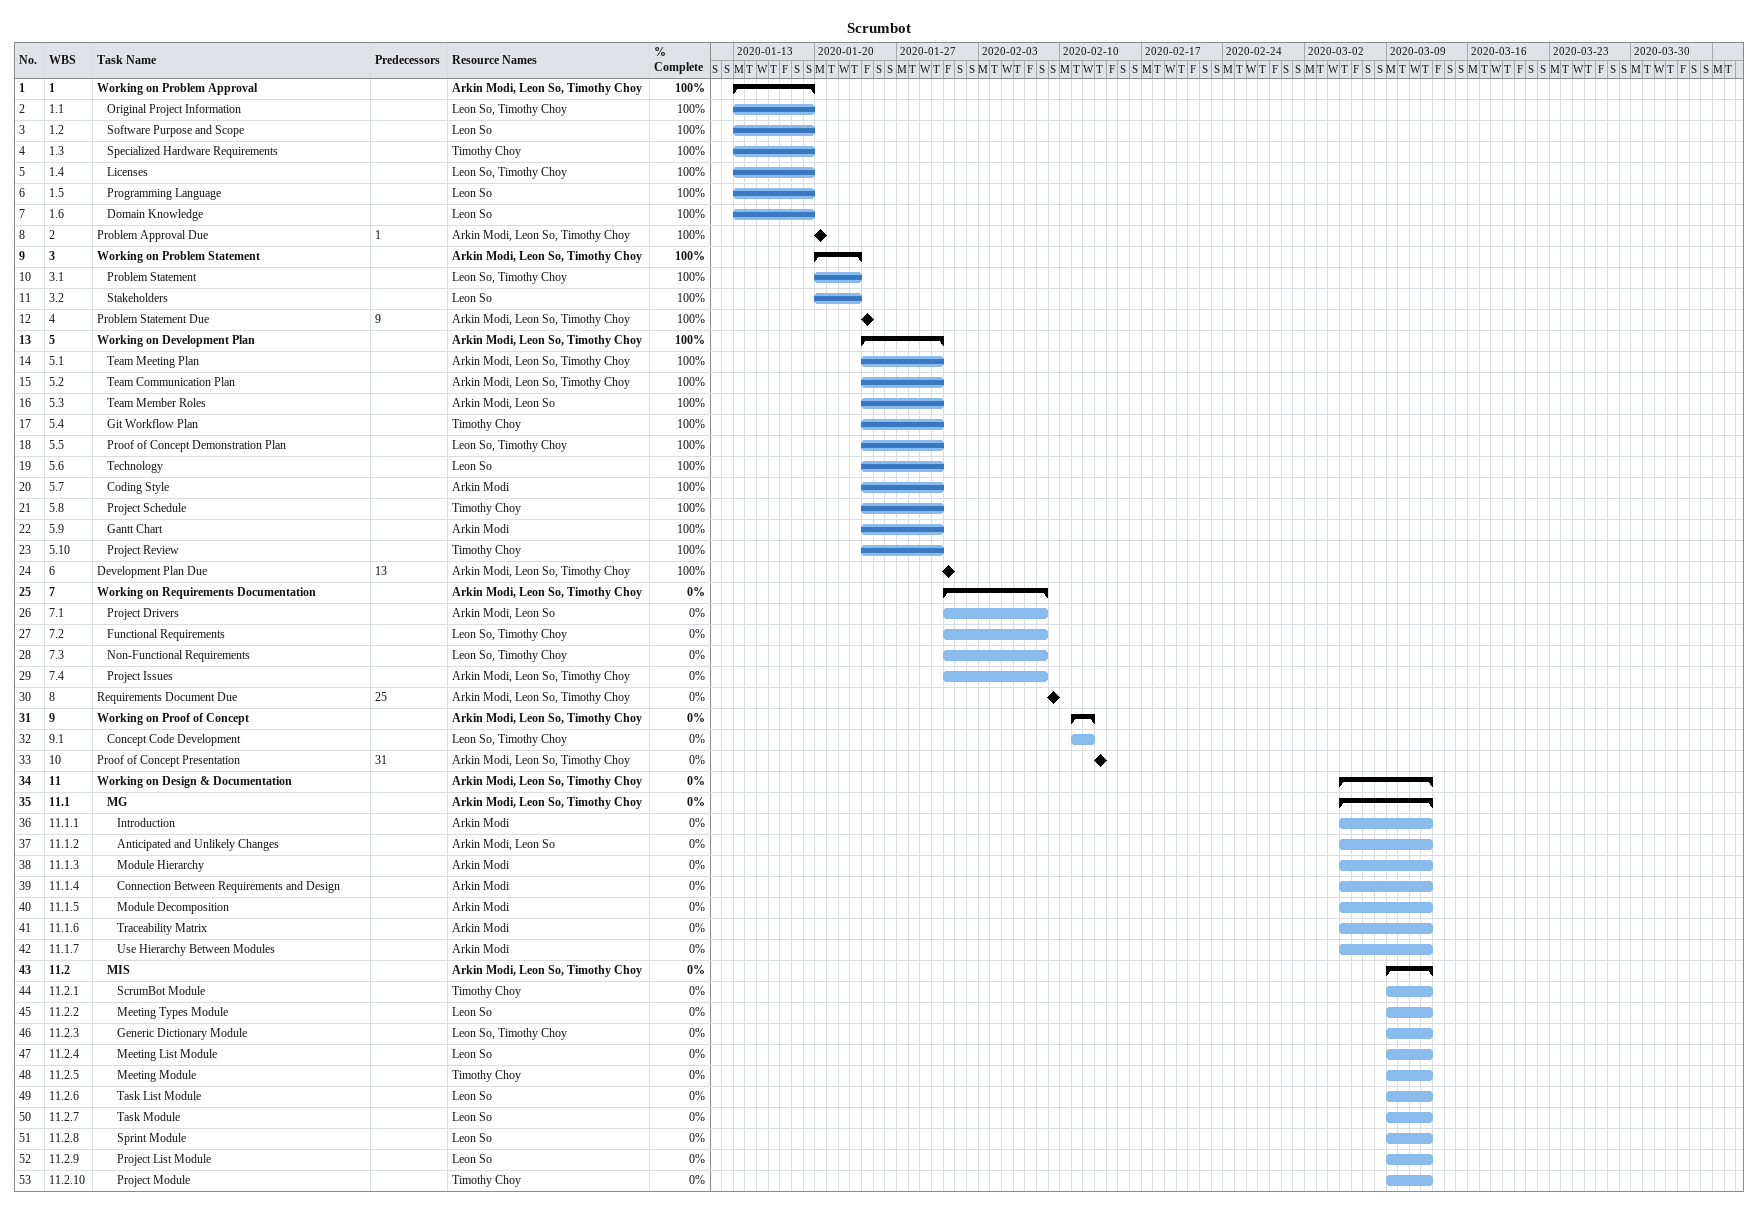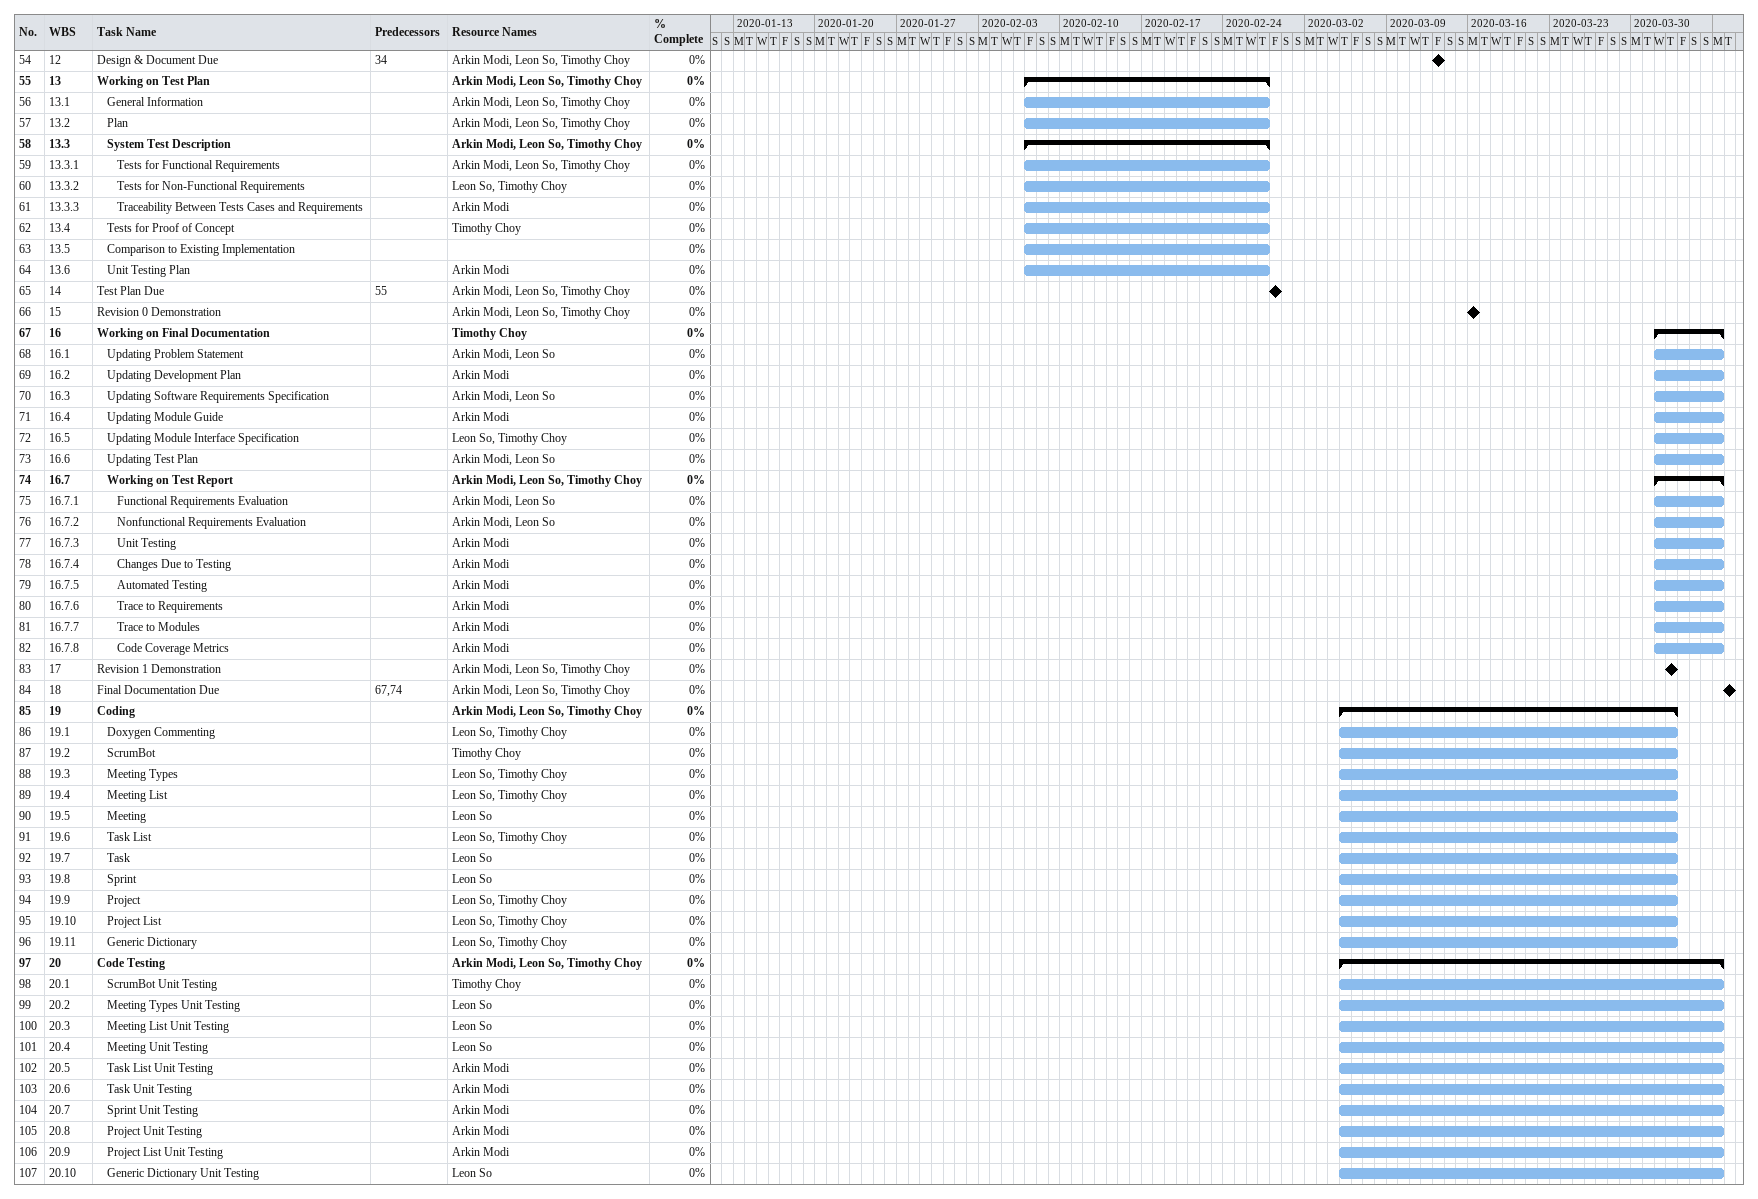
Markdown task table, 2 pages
Scrumbot

| ID | WBS | Task | Start | Finish | Predecessors | Resources | % complete |
|---|---|---|---|---|---|---|---|
| 1 | 1 | **Working on Problem Approval** | 2020-01-13 | 2020-01-19 |  | Arkin Modi, Leon So, Timothy Choy | 100 |
| 2 | 1.1 | Original Project Information | 2020-01-13 | 2020-01-19 |  | Leon So, Timothy Choy | 100 |
| 3 | 1.2 | Software Purpose and Scope | 2020-01-13 | 2020-01-19 |  | Leon So | 100 |
| 4 | 1.3 | Specialized Hardware Requirements | 2020-01-13 | 2020-01-19 |  | Timothy Choy | 100 |
| 5 | 1.4 | Licenses | 2020-01-13 | 2020-01-19 |  | Leon So, Timothy Choy | 100 |
| 6 | 1.5 | Programming Language | 2020-01-13 | 2020-01-19 |  | Leon So | 100 |
| 7 | 1.6 | Domain Knowledge | 2020-01-13 | 2020-01-19 |  | Leon So | 100 |
| 8 | 2 | Problem Approval Due (milestone) | 2020-01-20 | 2020-01-20 | 1 | Arkin Modi, Leon So, Timothy Choy | 100 |
| 9 | 3 | **Working on Problem Statement** | 2020-01-20 | 2020-01-23 |  | Arkin Modi, Leon So, Timothy Choy | 100 |
| 10 | 3.1 | Problem Statement | 2020-01-20 | 2020-01-23 |  | Leon So, Timothy Choy | 100 |
| 11 | 3.2 | Stakeholders | 2020-01-20 | 2020-01-23 |  | Leon So | 100 |
| 12 | 4 | Problem Statement Due (milestone) | 2020-01-24 | 2020-01-24 | 9 | Arkin Modi, Leon So, Timothy Choy | 100 |
| 13 | 5 | **Working on Development Plan** | 2020-01-24 | 2020-01-30 |  | Arkin Modi, Leon So, Timothy Choy | 100 |
| 14 | 5.1 | Team Meeting Plan | 2020-01-24 | 2020-01-30 |  | Arkin Modi, Leon So, Timothy Choy | 100 |
| 15 | 5.2 | Team Communication Plan | 2020-01-24 | 2020-01-30 |  | Arkin Modi, Leon So, Timothy Choy | 100 |
| 16 | 5.3 | Team Member Roles | 2020-01-24 | 2020-01-30 |  | Arkin Modi, Leon So | 100 |
| 17 | 5.4 | Git Workflow Plan | 2020-01-24 | 2020-01-30 |  | Timothy Choy | 100 |
| 18 | 5.5 | Proof of Concept Demonstration Plan | 2020-01-24 | 2020-01-30 |  | Leon So, Timothy Choy | 100 |
| 19 | 5.6 | Technology | 2020-01-24 | 2020-01-30 |  | Leon So | 100 |
| 20 | 5.7 | Coding Style | 2020-01-24 | 2020-01-30 |  | Arkin Modi | 100 |
| 21 | 5.8 | Project Schedule | 2020-01-24 | 2020-01-30 |  | Timothy Choy | 100 |
| 22 | 5.9 | Gantt Chart | 2020-01-24 | 2020-01-30 |  | Arkin Modi | 100 |
| 23 | 5.10 | Project Review | 2020-01-24 | 2020-01-30 |  | Timothy Choy | 100 |
| 24 | 6 | Development Plan Due (milestone) | 2020-01-31 | 2020-01-31 | 13 | Arkin Modi, Leon So, Timothy Choy | 100 |
| 25 | 7 | **Working on Requirements Documentation** | 2020-01-31 | 2020-02-08 |  | Arkin Modi, Leon So, Timothy Choy | 0 |
| 26 | 7.1 | Project Drivers | 2020-01-31 | 2020-02-08 |  | Arkin Modi, Leon So | 0 |
| 27 | 7.2 | Functional Requirements | 2020-01-31 | 2020-02-08 |  | Leon So, Timothy Choy | 0 |
| 28 | 7.3 | Non-Functional Requirements | 2020-01-31 | 2020-02-08 |  | Leon So, Timothy Choy | 0 |
| 29 | 7.4 | Project Issues | 2020-01-31 | 2020-02-08 |  | Arkin Modi, Leon So, Timothy Choy | 0 |
| 30 | 8 | Requirements Document Due (milestone) | 2020-02-09 | 2020-02-09 | 25 | Arkin Modi, Leon So, Timothy Choy | 0 |
| 31 | 9 | **Working on Proof of Concept** | 2020-02-11 | 2020-02-12 |  | Arkin Modi, Leon So, Timothy Choy | 0 |
| 32 | 9.1 | Concept Code Development | 2020-02-11 | 2020-02-12 |  | Leon So, Timothy Choy | 0 |
| 33 | 10 | Proof of Concept Presentation (milestone) | 2020-02-13 | 2020-02-13 | 31 | Arkin Modi, Leon So, Timothy Choy | 0 |
| 34 | 11 | **Working on Design & Documentation** | 2020-03-05 | 2020-03-12 |  | Arkin Modi, Leon So, Timothy Choy | 0 |
| 35 | 11.1 | **MG** | 2020-03-05 | 2020-03-12 |  | Arkin Modi, Leon So, Timothy Choy | 0 |
| 36 | 11.1.1 | Introduction | 2020-03-05 | 2020-03-12 |  | Arkin Modi | 0 |
| 37 | 11.1.2 | Anticipated and Unlikely Changes | 2020-03-05 | 2020-03-12 |  | Arkin Modi, Leon So | 0 |
| 38 | 11.1.3 | Module Hierarchy | 2020-03-05 | 2020-03-12 |  | Arkin Modi | 0 |
| 39 | 11.1.4 | Connection Between Requirements and Design | 2020-03-05 | 2020-03-12 |  | Arkin Modi | 0 |
| 40 | 11.1.5 | Module Decomposition | 2020-03-05 | 2020-03-12 |  | Arkin Modi | 0 |
| 41 | 11.1.6 | Traceability Matrix | 2020-03-05 | 2020-03-12 |  | Arkin Modi | 0 |
| 42 | 11.1.7 | Use Hierarchy Between Modules | 2020-03-05 | 2020-03-12 |  | Arkin Modi | 0 |
| 43 | 11.2 | **MIS** | 2020-03-09 | 2020-03-12 |  | Arkin Modi, Leon So, Timothy Choy | 0 |
| 44 | 11.2.1 | ScrumBot Module | 2020-03-09 | 2020-03-12 |  | Timothy Choy | 0 |
| 45 | 11.2.2 | Meeting Types Module | 2020-03-09 | 2020-03-12 |  | Leon So | 0 |
| 46 | 11.2.3 | Generic Dictionary Module | 2020-03-09 | 2020-03-12 |  | Leon So, Timothy Choy | 0 |
| 47 | 11.2.4 | Meeting List Module | 2020-03-09 | 2020-03-12 |  | Leon So | 0 |
| 48 | 11.2.5 | Meeting Module | 2020-03-09 | 2020-03-12 |  | Timothy Choy | 0 |
| 49 | 11.2.6 | Task List Module | 2020-03-09 | 2020-03-12 |  | Leon So | 0 |
| 50 | 11.2.7 | Task Module | 2020-03-09 | 2020-03-12 |  | Leon So | 0 |
| 51 | 11.2.8 | Sprint Module | 2020-03-09 | 2020-03-12 |  | Leon So | 0 |
| 52 | 11.2.9 | Project List Module | 2020-03-09 | 2020-03-12 |  | Leon So | 0 |
| 53 | 11.2.10 | Project Module | 2020-03-09 | 2020-03-12 |  | Timothy Choy | 0 |
| 54 | 12 | Design & Document Due (milestone) | 2020-03-13 | 2020-03-13 | 34 | Arkin Modi, Leon So, Timothy Choy | 0 |
| 55 | 13 | **Working on Test Plan** | 2020-02-07 | 2020-02-27 |  | Arkin Modi, Leon So, Timothy Choy | 0 |
| 56 | 13.1 | General Information | 2020-02-07 | 2020-02-27 |  | Arkin Modi, Leon So, Timothy Choy | 0 |
| 57 | 13.2 | Plan | 2020-02-07 | 2020-02-27 |  | Arkin Modi, Leon So, Timothy Choy | 0 |
| 58 | 13.3 | **System Test Description** | 2020-02-07 | 2020-02-27 |  | Arkin Modi, Leon So, Timothy Choy | 0 |
| 59 | 13.3.1 | Tests for Functional Requirements | 2020-02-07 | 2020-02-27 |  | Arkin Modi, Leon So, Timothy Choy | 0 |
| 60 | 13.3.2 | Tests for Non-Functional Requirements | 2020-02-07 | 2020-02-27 |  | Leon So, Timothy Choy | 0 |
| 61 | 13.3.3 | Traceability Between Tests Cases and Requirements | 2020-02-07 | 2020-02-27 |  | Arkin Modi | 0 |
| 62 | 13.4 | Tests for Proof of Concept | 2020-02-07 | 2020-02-27 |  | Timothy Choy | 0 |
| 63 | 13.5 | Comparison to Existing Implementation | 2020-02-07 | 2020-02-27 |  |  | 0 |
| 64 | 13.6 | Unit Testing Plan | 2020-02-07 | 2020-02-27 |  | Arkin Modi | 0 |
| 65 | 14 | Test Plan Due (milestone) | 2020-02-28 | 2020-02-28 | 55 | Arkin Modi, Leon So, Timothy Choy | 0 |
| 66 | 15 | Revision 0 Demonstration (milestone) | 2020-03-16 | 2020-03-16 |  | Arkin Modi, Leon So, Timothy Choy | 0 |
| 67 | 16 | **Working on Final Documentation** | 2020-04-01 | 2020-04-06 |  | Timothy Choy | 0 |
| 68 | 16.1 | Updating Problem Statement | 2020-04-01 | 2020-04-06 |  | Arkin Modi, Leon So | 0 |
| 69 | 16.2 | Updating Development Plan | 2020-04-01 | 2020-04-06 |  | Arkin Modi | 0 |
| 70 | 16.3 | Updating Software Requirements Specification | 2020-04-01 | 2020-04-06 |  | Arkin Modi, Leon So | 0 |
| 71 | 16.4 | Updating Module Guide | 2020-04-01 | 2020-04-06 |  | Arkin Modi | 0 |
| 72 | 16.5 | Updating Module Interface Specification | 2020-04-01 | 2020-04-06 |  | Leon So, Timothy Choy | 0 |
| 73 | 16.6 | Updating Test Plan | 2020-04-01 | 2020-04-06 |  | Arkin Modi, Leon So | 0 |
| 74 | 16.7 | **Working on Test Report** | 2020-04-01 | 2020-04-06 |  | Arkin Modi, Leon So, Timothy Choy | 0 |
| 75 | 16.7.1 | Functional Requirements Evaluation | 2020-04-01 | 2020-04-06 |  | Arkin Modi, Leon So | 0 |
| 76 | 16.7.2 | Nonfunctional Requirements Evaluation | 2020-04-01 | 2020-04-06 |  | Arkin Modi, Leon So | 0 |
| 77 | 16.7.3 | Unit Testing | 2020-04-01 | 2020-04-06 |  | Arkin Modi | 0 |
| 78 | 16.7.4 | Changes Due to Testing | 2020-04-01 | 2020-04-06 |  | Arkin Modi | 0 |
| 79 | 16.7.5 | Automated Testing | 2020-04-01 | 2020-04-06 |  | Arkin Modi | 0 |
| 80 | 16.7.6 | Trace to Requirements | 2020-04-01 | 2020-04-06 |  | Arkin Modi | 0 |
| 81 | 16.7.7 | Trace to Modules | 2020-04-01 | 2020-04-06 |  | Arkin Modi | 0 |
| 82 | 16.7.8 | Code Coverage Metrics | 2020-04-01 | 2020-04-06 |  | Arkin Modi | 0 |
| 83 | 17 | Revision 1 Demonstration (milestone) | 2020-04-02 | 2020-04-02 |  | Arkin Modi, Leon So, Timothy Choy | 0 |
| 84 | 18 | Final Documentation Due (milestone) | 2020-04-07 | 2020-04-07 | 67, 74 | Arkin Modi, Leon So, Timothy Choy | 0 |
| 85 | 19 | **Coding** | 2020-03-05 | 2020-04-02 |  | Arkin Modi, Leon So, Timothy Choy | 0 |
| 86 | 19.1 | Doxygen Commenting | 2020-03-05 | 2020-04-02 |  | Leon So, Timothy Choy | 0 |
| 87 | 19.2 | ScrumBot | 2020-03-05 | 2020-04-02 |  | Timothy Choy | 0 |
| 88 | 19.3 | Meeting Types | 2020-03-05 | 2020-04-02 |  | Leon So, Timothy Choy | 0 |
| 89 | 19.4 | Meeting List | 2020-03-05 | 2020-04-02 |  | Leon So, Timothy Choy | 0 |
| 90 | 19.5 | Meeting | 2020-03-05 | 2020-04-02 |  | Leon So | 0 |
| 91 | 19.6 | Task List | 2020-03-05 | 2020-04-02 |  | Leon So, Timothy Choy | 0 |
| 92 | 19.7 | Task | 2020-03-05 | 2020-04-02 |  | Leon So | 0 |
| 93 | 19.8 | Sprint | 2020-03-05 | 2020-04-02 |  | Leon So | 0 |
| 94 | 19.9 | Project | 2020-03-05 | 2020-04-02 |  | Leon So, Timothy Choy | 0 |
| 95 | 19.10 | Project List | 2020-03-05 | 2020-04-02 |  | Leon So, Timothy Choy | 0 |
| 96 | 19.11 | Generic Dictionary | 2020-03-05 | 2020-04-02 |  | Leon So, Timothy Choy | 0 |
| 97 | 20 | **Code Testing** | 2020-03-05 | 2020-04-06 |  | Arkin Modi, Leon So, Timothy Choy | 0 |
| 98 | 20.1 | ScrumBot Unit Testing | 2020-03-05 | 2020-04-06 |  | Timothy Choy | 0 |
| 99 | 20.2 | Meeting Types Unit Testing | 2020-03-05 | 2020-04-06 |  | Leon So | 0 |
| 100 | 20.3 | Meeting List Unit Testing | 2020-03-05 | 2020-04-06 |  | Leon So | 0 |
| 101 | 20.4 | Meeting Unit Testing | 2020-03-05 | 2020-04-06 |  | Leon So | 0 |
| 102 | 20.5 | Task List Unit Testing | 2020-03-05 | 2020-04-06 |  | Arkin Modi | 0 |
| 103 | 20.6 | Task Unit Testing | 2020-03-05 | 2020-04-06 |  | Arkin Modi | 0 |
| 104 | 20.7 | Sprint Unit Testing | 2020-03-05 | 2020-04-06 |  | Arkin Modi | 0 |
| 105 | 20.8 | Project Unit Testing | 2020-03-05 | 2020-04-06 |  | Arkin Modi | 0 |
| 106 | 20.9 | Project List Unit Testing | 2020-03-05 | 2020-04-06 |  | Arkin Modi | 0 |
| 107 | 20.10 | Generic Dictionary Unit Testing | 2020-03-05 | 2020-04-06 |  | Leon So | 0 |
